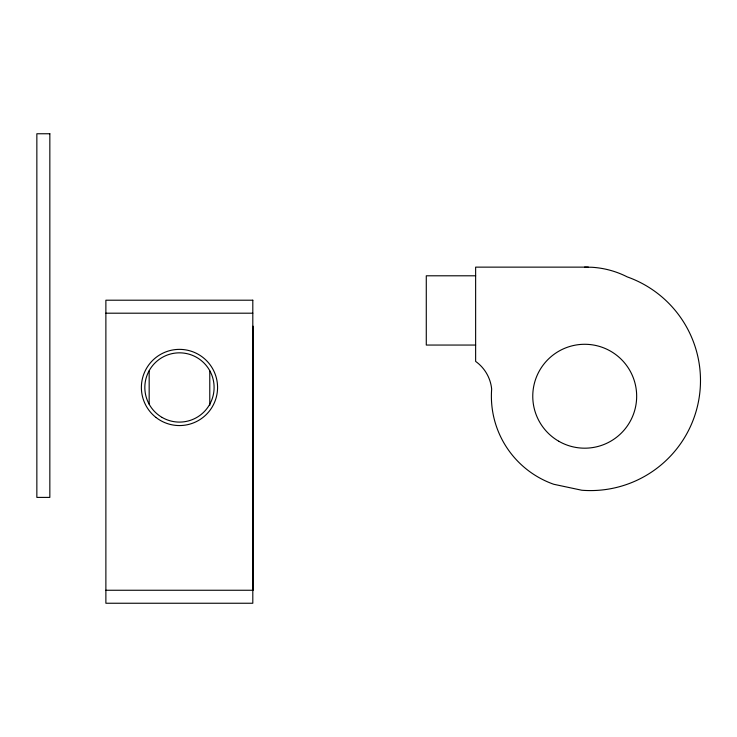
<?xml version="1.0" encoding="UTF-8"?>
<svg xmlns="http://www.w3.org/2000/svg" width="737" height="737" viewBox="0 0 737 737"><rect width="100%" height="100%" fill="white"/><g stroke="black" fill="none" stroke-linecap="round" stroke-linejoin="round"><path stroke-width="1.11" d="M584.552 267.135L591.931 267.273A89.628 89.628 0 0 1 627.251 276.9A110.006 110.006 0 0 1 581.806 490.243L553.717 484.264A93.332 93.332 0 0 1 491.662 389.072A38.693 38.693 0 0 0 475.632 361.397L475.632 267.135L588.375 267.135M475.632 275.795L426.281 275.795L426.281 345.054L475.632 345.054M105.879 313.197L252.809 313.197M105.879 590.254L252.809 590.254M253.067 326.178L253.067 590.254M209.778 370.895L209.778 405.295M149.169 370.895L149.169 404.143M49.84 133.756L36.85 133.756L36.85 497.401L49.84 497.401L49.84 133.756M252.809 300.208L105.879 300.208L105.879 603.244L252.809 603.244L252.809 300.208M162.149 417.455A34.63 34.63 0 0 0 214.099 387.469A34.63 34.63 0 0 0 162.149 357.473A34.63 34.63 0 0 0 162.149 417.455M156.041 417.501A38.094 38.094 0 0 0 217.203 392.738A38.094 38.094 0 0 0 165.171 352.157A38.094 38.094 0 0 0 156.041 417.501M558.738 441.223A51.949 51.949 0 0 0 636.667 396.23A51.949 51.949 0 0 0 558.738 351.245A51.949 51.949 0 0 0 558.738 441.223"/></g></svg>
